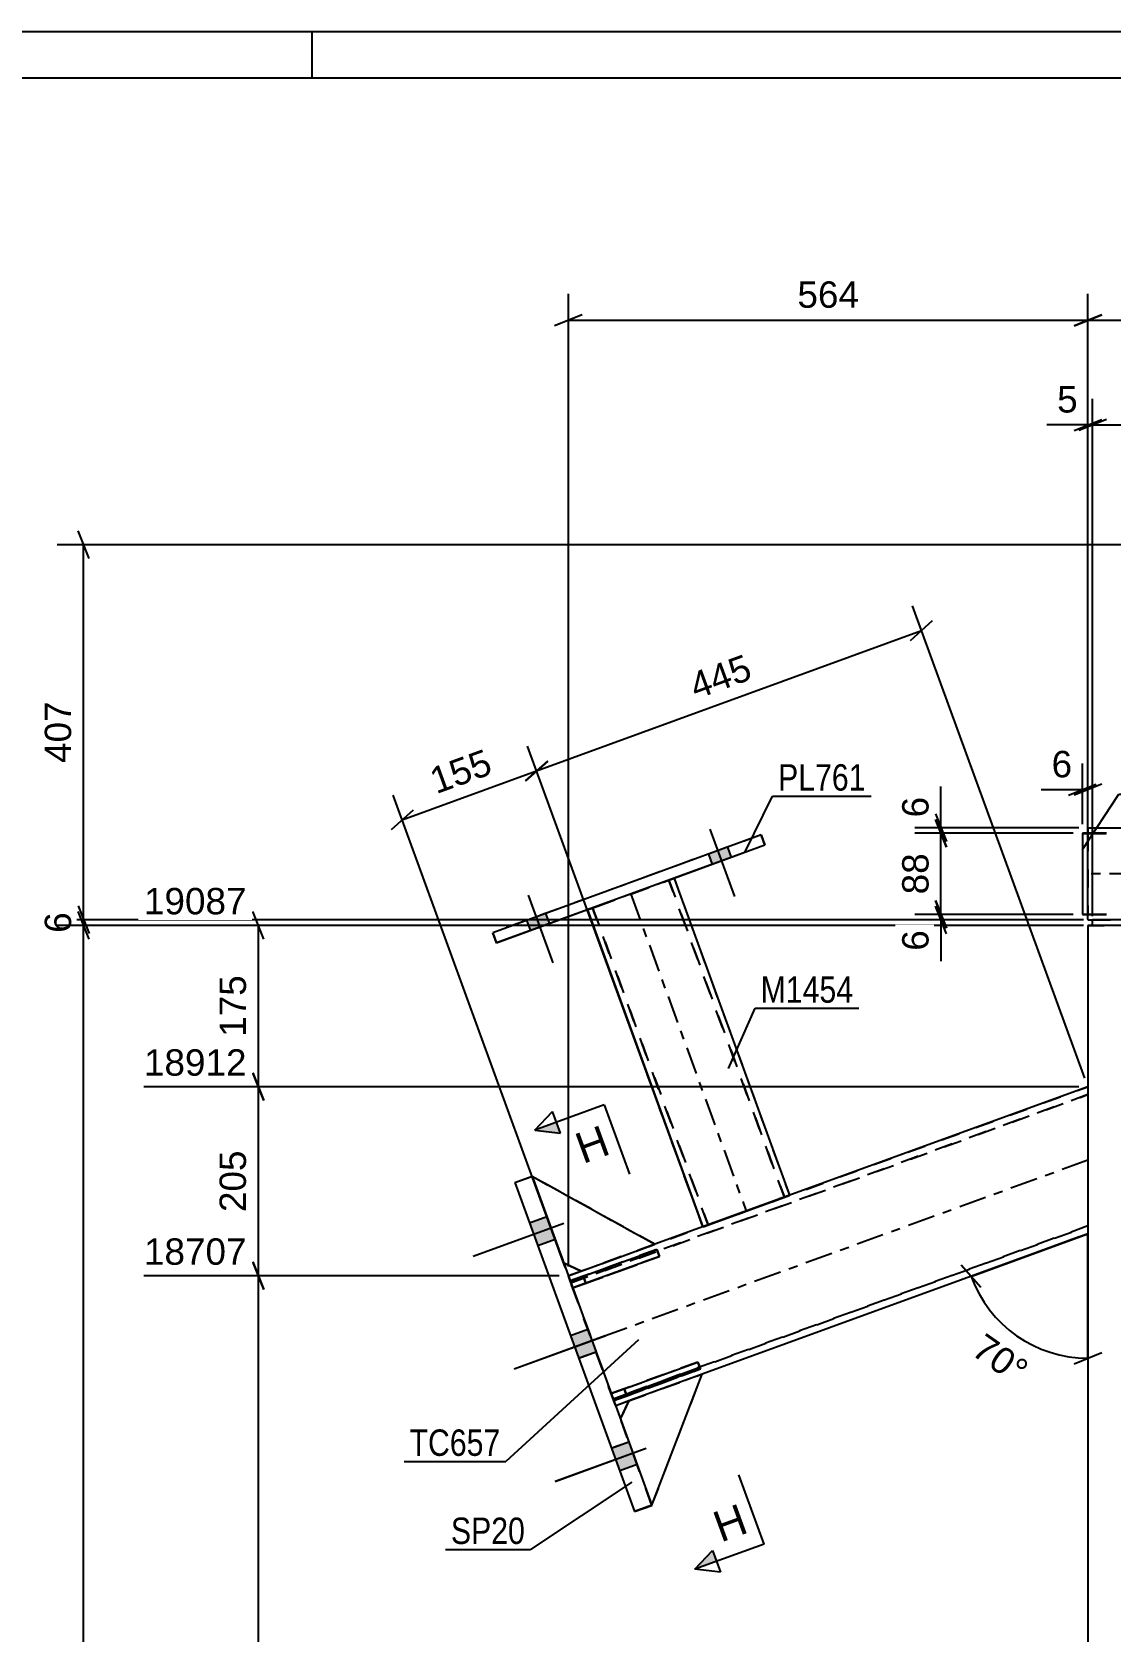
# Model space of a CAD drawing. Header units: millimetres. Extents: x -213 to 628, y -245 to 349.
# Drawn here: x 177.6 to 294.7, y 175.4 to 349.1 of the extents above; entities that cross this region are included whole.
import ezdxf

# ---------------------------------------------------------------- set-up
doc = ezdxf.new("R2010")
doc.units = ezdxf.units.MM
doc.linetypes.add('DXK_LINE_DOT2', pattern=[3.9198, 1.9599, -1.9599])
doc.linetypes.add('DXK_LINE_DOT3', pattern=[5.9187, 2.979, -0.9799, 0.9799, -0.9799])
doc.styles.add('Arial', font='arial.ttf', dxfattribs={"height": 0.2})
doc.styles.add('Arial Narrow', font='ARIALN.TTF', dxfattribs={"height": 0.2})

# ---------------------------------------------------------------- blocks, each defined once
blk = doc.blocks.new('Unknown-339279055-1134')
at = {"color": 5, "linetype": 'Continuous'}
for p, q in [((627.99, 349.07), (-213.01, 349.07)), ((207.99, 344.07), (207.99, 349.07)), ((622.99, 344.07), (-208.01, 344.07))]:
    blk.add_line(p, q, dxfattribs=at)
blk = doc.blocks.new('Part-339279055-2188 - 2113')
at = {"color": 2, "linetype": 'Continuous'}
for p, q in [((292.19, 252.11), (292.19, 168.49)), ((292.19, 252.11), (292.64, 252.11)), ((292.64, 252.11), (292.69, 252.11))]:
    blk.add_line(p, q, dxfattribs=at)
at = {"color": 7, "linetype": 'DXK_LINE_DOT2'}
for p, q in [((292.64, 252.1), (292.19, 252.1)), ((293.94, 252.1), (292.64, 252.1)), ((292.69, 252.11), (293.94, 252.11)), ((293.94, 252.11), (295.83, 252.12)), ((295.89, 252.1), (293.94, 252.1))]:
    blk.add_line(p, q, dxfattribs=at)
blk = doc.blocks.new('Part-339279055-2324 - 2113')
at = {"color": 7, "linetype": 'DXK_LINE_DOT2'}
for p, q in [((235.29, 215.49), (231.87, 224.88)), ((231.87, 224.88), (245.2, 217.5)), ((231.87, 224.88), (231.87, 224.88)), ((231.87, 224.88), (235.29, 215.49)), ((245.2, 217.5), (231.87, 224.88)), ((245.2, 217.5), (237.21, 214.59)), ((237.21, 214.59), (245.2, 217.5)), ((245.2, 217.5), (245.2, 217.5)), ((237.21, 214.59), (235.29, 215.49)), ((235.29, 215.49), (235.29, 215.49)), ((235.29, 215.49), (235.29, 215.49)), ((237.21, 214.59), (237.21, 214.59)), ((237.21, 214.59), (237.21, 214.59))]:
    blk.add_line(p, q, dxfattribs=at)
at = {"color": 2, "linetype": 'Continuous'}
blk.add_line((235.29, 215.49), (237.21, 214.59), dxfattribs=at)
blk = doc.blocks.new('Part-339279055-2172 - 2113')
at = {"color": 2, "linetype": 'Continuous'}
for p, q in [((391.69, 252.72), (292.69, 252.72)), ((292.69, 252.12), (292.69, 252.72)), ((292.69, 252.12), (295.83, 252.12)), ((391.69, 252.12), (388.55, 252.12)), ((391.69, 252.12), (391.69, 252.72))]:
    blk.add_line(p, q, dxfattribs=at)
at = {"color": 7, "linetype": 'DXK_LINE_DOT2'}
for p, q in [((292.69, 252.7), (391.69, 252.7)), ((292.69, 252.1), (292.69, 252.12)), ((292.69, 252.1), (292.69, 252.12)), ((391.69, 252.1), (292.69, 252.1)), ((388.55, 252.12), (295.83, 252.12)), ((391.69, 252.1), (391.69, 252.12)), ((391.69, 252.12), (391.69, 252.1))]:
    blk.add_line(p, q, dxfattribs=at)
blk = doc.blocks.new('Part-339279055-2326 - 2113')
at = {"color": 7, "linetype": 'DXK_LINE_DOT2'}
for p, q in [((249.85, 204.72), (240.46, 201.3)), ((240.73, 200.54), (250.13, 203.97)), ((241.87, 201.81), (249.85, 204.72)), ((250.13, 203.97), (242.14, 201.06)), ((249.85, 204.72), (250.13, 203.97)), ((240.46, 201.3), (241.87, 201.81)), ((241.87, 201.81), (242.14, 201.06)), ((240.46, 201.3), (240.46, 201.3)), ((240.46, 201.3), (240.73, 200.55)), ((240.46, 201.3), (240.73, 200.54)), ((242.14, 201.06), (240.73, 200.55)), ((240.73, 200.54), (240.73, 200.55))]:
    blk.add_line(p, q, dxfattribs=at)
blk = doc.blocks.new('Part-339279055-2254 - 2113')
at = {"color": 7, "linetype": 'DXK_LINE_DOT2'}
for p, q in [((235.81, 214.08), (292.19, 234.6)), ((292.19, 234.6), (292.19, 234.6)), ((292.19, 234.6), (292.19, 218.64)), ((236.08, 213.33), (292.19, 233.75)), ((292.19, 233.75), (236.08, 213.33)), ((240.66, 200.73), (292.19, 219.49)), ((292.19, 219.49), (240.66, 200.74)), ((245.2, 217.5), (237.22, 214.59)), ((235.81, 214.08), (235.81, 214.08)), ((235.85, 213.97), (235.81, 214.08)), ((235.81, 214.08), (235.85, 213.96)), ((235.97, 213.64), (235.85, 213.97)), ((235.85, 213.96), (235.97, 213.64)), ((236.14, 213.15), (235.97, 213.64)), ((235.97, 213.64), (236.08, 213.33)), ((236.08, 213.33), (240.64, 200.79)), ((236.08, 213.33), (236.08, 213.33)), ((236.08, 213.33), (236.1, 213.27)), ((236.1, 213.27), (236.08, 213.33)), ((236.1, 213.27), (236.16, 213.11)), ((236.25, 212.86), (236.1, 213.27)), ((236.14, 213.15), (240.6, 200.91)), ((236.16, 213.11), (236.25, 212.86)), ((236.25, 212.86), (240.49, 201.2)), ((236.25, 212.86), (240.49, 201.2)), ((250.33, 203.4), (242.34, 200.49)), ((250.33, 203.4), (242.35, 200.5)), ((240.49, 201.2), (240.64, 200.79)), ((240.58, 200.95), (240.49, 201.2)), ((240.64, 200.79), (240.58, 200.95)), ((240.78, 200.43), (240.6, 200.91)), ((240.64, 200.79), (240.66, 200.74)), ((240.66, 200.73), (240.64, 200.79)), ((240.64, 200.79), (240.78, 200.42)), ((240.66, 200.74), (240.66, 200.73)), ((240.89, 200.1), (240.78, 200.43)), ((240.78, 200.42), (240.89, 200.1)), ((240.89, 200.1), (240.94, 199.98)), ((240.94, 199.98), (240.89, 200.1)), ((240.94, 199.98), (240.94, 199.98)), ((240.94, 199.98), (240.94, 199.98))]:
    blk.add_line(p, q, dxfattribs=at)
at = {"color": 2, "linetype": 'Continuous'}
for p, q in [((292.19, 234.6), (245.2, 217.5)), ((292.19, 218.64), (250.33, 203.4)), ((292.19, 218.64), (250.33, 203.4)), ((237.22, 214.59), (235.81, 214.08)), ((242.35, 200.5), (240.94, 199.98)), ((242.34, 200.49), (240.94, 199.98))]:
    blk.add_line(p, q, dxfattribs=at)
at = {"color": 7, "linetype": 'DXK_LINE_DOT3'}
blk.add_line((292.19, 226.62), (238.37, 207.03), dxfattribs=at)
blk = doc.blocks.new('Part-339279055-2280 - 2113')
at = {"color": 2, "linetype": 'Continuous'}
for p, q in [((229.99, 224.2), (231.87, 224.89)), ((229.99, 224.2), (229.99, 224.2)), ((229.99, 224.2), (229.99, 224.2)), ((229.99, 224.2), (242.99, 188.49)), ((229.99, 224.2), (242.99, 188.5)), ((231.87, 224.89), (244.87, 189.18)), ((244.87, 189.18), (242.99, 188.5)), ((242.99, 188.49), (244.87, 189.17)), ((242.99, 188.5), (242.99, 188.49)), ((244.87, 189.17), (244.87, 189.18)), ((244.87, 189.17), (244.87, 189.17))]:
    blk.add_line(p, q, dxfattribs=at)
at = {"color": 7, "linetype": 'DXK_LINE_DOT2'}
for p in [(229.99, 224.2), (231.87, 224.89), (244.87, 189.17)]:
    blk.add_line(p, (231.87, 224.88), dxfattribs=at)
blk = doc.blocks.new('Bolt-339279055-2281 - 2113')
at = {"linetype": 'Continuous'}
for points in [[(234.37, 218.02), (233.48, 220.47), (231.6, 219.78), (232.49, 217.34)], [(234.37, 218.03), (233.48, 220.47), (231.6, 219.78), (232.49, 217.34)], [(234.37, 218.03), (233.48, 220.47), (231.6, 219.79), (232.49, 217.34)], [(238.82, 205.81), (237.93, 208.26), (236.05, 207.57), (236.94, 205.13)], [(238.82, 205.81), (237.93, 208.25), (236.05, 207.57), (236.94, 205.12)], [(243.26, 193.59), (242.37, 196.04), (240.49, 195.35), (241.38, 192.91)], [(243.26, 193.6), (242.37, 196.04), (240.49, 195.36), (241.38, 192.91)], [(243.26, 193.59), (242.37, 196.03), (240.49, 195.35), (241.38, 192.91)]]:
    blk.add_hatch(color=1, dxfattribs=at).paths.add_polyline_path(points)
at = {"color": 1, "linetype": 'Continuous'}
for p, q in [((235.33, 219.76), (225.47, 216.17)), ((235.33, 219.76), (225.47, 216.17)), ((235.33, 219.76), (225.47, 216.17)), ((233.48, 220.47), (231.6, 219.78)), ((233.48, 220.47), (231.6, 219.78)), ((233.48, 220.47), (231.6, 219.79)), ((234.37, 218.03), (232.49, 217.34)), ((234.37, 218.03), (232.49, 217.34)), ((234.37, 218.02), (232.49, 217.34)), ((239.78, 207.55), (229.91, 203.96)), ((239.78, 207.54), (229.91, 203.95)), ((237.93, 208.26), (236.05, 207.57)), ((237.93, 208.25), (236.05, 207.57)), ((238.82, 205.81), (236.94, 205.12)), ((238.82, 205.81), (236.94, 205.13)), ((244.23, 195.33), (234.36, 191.73)), ((244.23, 195.33), (234.36, 191.74)), ((244.23, 195.33), (234.36, 191.74)), ((242.37, 196.04), (240.49, 195.35)), ((242.37, 196.04), (240.49, 195.36)), ((242.37, 196.03), (240.49, 195.35)), ((243.26, 193.6), (241.38, 192.91)), ((243.26, 193.59), (241.38, 192.91)), ((243.26, 193.59), (241.38, 192.91))]:
    blk.add_line(p, q, dxfattribs=at)
blk = doc.blocks.new('Part-339279055-2322 - 2113')
at = {"color": 7, "linetype": 'DXK_LINE_DOT2'}
for p, q in [((250.33, 203.4), (242.35, 200.5)), ((242.35, 200.5), (250.33, 203.4)), ((244.87, 189.18), (250.33, 203.4)), ((244.87, 189.18), (250.33, 203.4)), ((250.33, 203.4), (250.33, 203.4)), ((242.35, 200.5), (241.45, 198.57)), ((241.45, 198.57), (242.35, 200.5)), ((242.35, 200.5), (242.35, 200.5)), ((244.87, 189.18), (241.45, 198.57)), ((241.45, 198.57), (241.45, 198.57)), ((244.87, 189.18), (241.45, 198.57))]:
    blk.add_line(p, q, dxfattribs=at)
at = {"color": 2, "linetype": 'Continuous'}
blk.add_line((244.87, 189.18), (244.87, 189.18), dxfattribs=at)
blk.add_line((244.87, 189.18), (244.87, 189.18), dxfattribs=at)
blk.add_line((244.87, 189.18), (244.87, 189.18), dxfattribs=at)
blk = doc.blocks.new('Part-339279055-2323 - 2113')
at = {"color": 2, "linetype": 'Continuous'}
for p, q in [((250.33, 203.4), (242.35, 200.5)), ((244.87, 189.18), (250.33, 203.4)), ((250.33, 203.4), (250.33, 203.4)), ((242.35, 200.5), (241.45, 198.58)), ((242.35, 200.5), (242.35, 200.5)), ((244.87, 189.18), (244.87, 189.18)), ((244.87, 189.18), (244.87, 189.18)), ((244.87, 189.18), (244.87, 189.18))]:
    blk.add_line(p, q, dxfattribs=at)
at = {"color": 7, "linetype": 'DXK_LINE_DOT2'}
for p, q in [((242.35, 200.5), (250.33, 203.4)), ((244.87, 189.18), (250.33, 203.4)), ((241.45, 198.57), (242.35, 200.5)), ((244.87, 189.18), (241.45, 198.58)), ((241.45, 198.58), (241.45, 198.57)), ((244.87, 189.18), (241.45, 198.57)), ((244.87, 189.18), (244.87, 189.18)), ((244.87, 189.18), (244.87, 189.18))]:
    blk.add_line(p, q, dxfattribs=at)
blk = doc.blocks.new('Part-339279055-2325 - 2113')
at = {"color": 2, "linetype": 'Continuous'}
for p, q in [((231.87, 224.89), (245.2, 217.5)), ((237.21, 214.59), (245.2, 217.5)), ((245.2, 217.5), (245.2, 217.5)), ((235.29, 215.49), (237.21, 214.59)), ((237.21, 214.59), (237.21, 214.59))]:
    blk.add_line(p, q, dxfattribs=at)
at = {"color": 7, "linetype": 'DXK_LINE_DOT2'}
for p, q in [((235.29, 215.49), (231.87, 224.89)), ((231.87, 224.89), (245.2, 217.5)), ((231.87, 224.89), (231.87, 224.89)), ((231.87, 224.89), (235.29, 215.49)), ((245.2, 217.5), (237.21, 214.59)), ((237.21, 214.59), (235.29, 215.49)), ((235.29, 215.49), (235.29, 215.49))]:
    blk.add_line(p, q, dxfattribs=at)
blk = doc.blocks.new('Part-339279055-2327 - 2113')
at = {"color": 7, "linetype": 'DXK_LINE_DOT2'}
for p, q in [((245.41, 216.93), (236.01, 213.51)), ((236.28, 212.76), (245.68, 216.18)), ((237.42, 214.03), (245.41, 216.93)), ((245.68, 216.18), (237.69, 213.27)), ((245.41, 216.93), (245.68, 216.18)), ((236.01, 213.51), (237.42, 214.03)), ((237.42, 214.03), (237.69, 213.27)), ((236.01, 213.51), (236.01, 213.51)), ((236.01, 213.51), (236.28, 212.76)), ((236.01, 213.51), (236.28, 212.76)), ((237.69, 213.27), (236.28, 212.76)), ((236.28, 212.76), (236.28, 212.76))]:
    blk.add_line(p, q, dxfattribs=at)
blk = doc.blocks.new('Part-339279055-2328 - 2113')
at = {"color": 2, "linetype": 'Continuous'}
for p, q in [((240.46, 201.3), (249.85, 204.72)), ((250.13, 203.97), (240.73, 200.55)), ((250.13, 203.97), (249.85, 204.72)), ((240.73, 200.55), (240.46, 201.3)), ((240.73, 200.55), (242.14, 201.06))]:
    blk.add_line(p, q, dxfattribs=at)
at = {"color": 7, "linetype": 'DXK_LINE_DOT2'}
for p, q in [((249.85, 204.72), (241.87, 201.81)), ((242.14, 201.06), (250.13, 203.97)), ((241.87, 201.81), (240.46, 201.3)), ((242.14, 201.06), (241.87, 201.81)), ((240.73, 200.55), (240.46, 201.3)), ((240.46, 201.3), (240.46, 201.3)), ((240.73, 200.55), (240.73, 200.55))]:
    blk.add_line(p, q, dxfattribs=at)
blk = doc.blocks.new('Part-339279055-2329 - 2113')
at = {"color": 2, "linetype": 'Continuous'}
for p, q in [((236.01, 213.52), (245.41, 216.94)), ((245.68, 216.18), (236.28, 212.77)), ((245.68, 216.18), (245.41, 216.94)), ((236.28, 212.77), (236.01, 213.52)), ((236.28, 212.76), (237.69, 213.28))]:
    blk.add_line(p, q, dxfattribs=at)
at = {"color": 7, "linetype": 'DXK_LINE_DOT2'}
for p, q in [((245.41, 216.94), (237.42, 214.03)), ((237.69, 213.28), (245.68, 216.18)), ((237.42, 214.03), (236.01, 213.52)), ((237.69, 213.28), (237.42, 214.03)), ((236.28, 212.76), (236.01, 213.52)), ((236.01, 213.52), (236.01, 213.52)), ((236.28, 212.77), (236.28, 212.76))]:
    blk.add_line(p, q, dxfattribs=at)
blk = doc.blocks.new('Part-339279055-12832 - 2113')
at = {"color": 7, "linetype": 'DXK_LINE_DOT2'}
for p, q in [((246.94, 257.1), (246.54, 256.95)), ((246.54, 256.95), (246.66, 257)), ((246.66, 257), (246.54, 256.95)), ((246.57, 256.97), (246.94, 257.1)), ((246.66, 257), (246.71, 257.01)), ((246.71, 257.01), (246.66, 257)), ((246.71, 257.01), (246.71, 257.01)), ((259.24, 222.62), (246.71, 257.01)), ((246.71, 257.01), (259.24, 222.62)), ((246.94, 257.1), (247.18, 257.19)), ((247.18, 257.19), (246.94, 257.1)), ((247.18, 257.19), (247.27, 257.22)), ((247.27, 257.22), (247.18, 257.19)), ((247.27, 257.22), (247.27, 257.22)), ((247.27, 257.22), (247.27, 257.21)), ((247.27, 257.22), (259.8, 222.83)), ((239, 254.21), (246.14, 256.81)), ((239, 254.21), (246.14, 256.81)), ((239, 254.21), (246.14, 256.81)), ((239, 254.21), (246.14, 256.81)), ((246.14, 256.81), (246.57, 256.97)), ((246.54, 256.95), (246.14, 256.81)), ((246.14, 256.81), (246.36, 256.89)), ((246.36, 256.89), (246.14, 256.81)), ((246.36, 256.89), (246.54, 256.95)), ((246.54, 256.95), (246.36, 256.89)), ((237.96, 253.83), (237.87, 253.79)), ((237.87, 253.8), (237.96, 253.83)), ((237.87, 253.79), (237.87, 253.8)), ((237.87, 253.8), (237.88, 253.79)), ((250.4, 219.4), (237.87, 253.79)), ((237.96, 253.83), (238.2, 253.92)), ((238.2, 253.91), (237.96, 253.83)), ((238.57, 254.05), (238.2, 253.91)), ((238.2, 253.92), (238.57, 254.05)), ((238.44, 254), (238.48, 254.02)), ((238.48, 254.02), (238.44, 254)), ((238.44, 254), (238.44, 254)), ((250.97, 219.61), (238.44, 254)), ((238.44, 254), (250.97, 219.61)), ((238.48, 254.02), (238.6, 254.06)), ((238.6, 254.06), (238.48, 254.02)), ((239, 254.21), (238.57, 254.05)), ((238.57, 254.05), (239, 254.21)), ((238.6, 254.06), (238.79, 254.13)), ((238.79, 254.13), (238.6, 254.06)), ((238.79, 254.13), (239, 254.21)), ((239, 254.21), (238.79, 254.13)), ((251.53, 219.82), (258.67, 222.42)), ((251.53, 219.81), (258.67, 222.41)), ((258.67, 222.41), (259.1, 222.57)), ((258.67, 222.42), (258.89, 222.5)), ((258.89, 222.5), (259.1, 222.57)), ((259.24, 222.62), (259.1, 222.57)), ((259.1, 222.57), (259.19, 222.61)), ((259.19, 222.61), (259.24, 222.62)), ((259.8, 222.83), (259.8, 222.83)), ((250.4, 219.4), (250.4, 219.4)), ((250.97, 219.61), (251.01, 219.63)), ((251.01, 219.62), (250.97, 219.61)), ((251.01, 219.63), (251.1, 219.66)), ((251.01, 219.62), (251.1, 219.66)), ((251.1, 219.66), (251.53, 219.81)), ((251.1, 219.66), (251.13, 219.67)), ((251.13, 219.67), (251.32, 219.74)), ((251.32, 219.74), (251.53, 219.82))]:
    blk.add_line(p, q, dxfattribs=at)
at = {"color": 2, "linetype": 'Continuous'}
for p, q in [((247.27, 257.21), (259.8, 222.83)), ((237.88, 253.79), (250.4, 219.4)), ((251.53, 219.82), (258.67, 222.42)), ((251.53, 219.81), (258.67, 222.41)), ((259.1, 222.57), (258.67, 222.42)), ((258.89, 222.49), (258.67, 222.41)), ((259.07, 222.56), (258.89, 222.49)), ((259.19, 222.6), (259.07, 222.56)), ((259.47, 222.71), (259.1, 222.57)), ((259.24, 222.62), (259.19, 222.6)), ((259.47, 222.7), (259.24, 222.62)), ((259.24, 222.62), (259.24, 222.62)), ((259.24, 222.62), (259.24, 222.62)), ((259.71, 222.8), (259.47, 222.71)), ((259.47, 222.7), (259.71, 222.79)), ((259.71, 222.79), (259.8, 222.83)), ((259.8, 222.83), (259.71, 222.8)), ((250.49, 219.44), (250.4, 219.4)), ((250.4, 219.4), (250.49, 219.43)), ((250.4, 219.4), (250.4, 219.4)), ((250.73, 219.52), (250.49, 219.44)), ((250.49, 219.43), (250.73, 219.52)), ((251.1, 219.66), (250.73, 219.52)), ((250.97, 219.61), (250.73, 219.52)), ((251.01, 219.62), (250.97, 219.61)), ((250.97, 219.61), (250.97, 219.61)), ((250.97, 219.61), (250.97, 219.61)), ((251.13, 219.67), (251.01, 219.62)), ((251.53, 219.82), (251.1, 219.66)), ((251.32, 219.73), (251.13, 219.67)), ((251.53, 219.81), (251.32, 219.73))]:
    blk.add_line(p, q, dxfattribs=at)
at = {"color": 7, "linetype": 'DXK_LINE_DOT3'}
blk.add_line((242.57, 255.51), (255.1, 221.11), dxfattribs=at)
blk = doc.blocks.new('Part-339279055-12833 - 2113')
at = {"color": 2, "linetype": 'Continuous'}
for p, q in [((256.73, 261.94), (227.6, 251.32)), ((257.14, 260.81), (228.01, 250.2)), ((257.14, 260.8), (247.27, 257.21)), ((256.73, 261.94), (257.14, 260.81)), ((257.14, 260.8), (257.14, 260.81)), ((257.14, 260.81), (257.14, 260.8)), ((237.88, 253.79), (228.01, 250.19)), ((227.6, 251.32), (228.01, 250.19)), ((228.01, 250.2), (227.6, 251.32)), ((228.01, 250.19), (228.01, 250.2))]:
    blk.add_line(p, q, dxfattribs=at)
at = {"color": 7, "linetype": 'DXK_LINE_DOT2'}
for p, q in [((256.73, 261.93), (227.6, 251.32)), ((256.73, 261.93), (256.73, 261.94)), ((257.14, 260.81), (256.73, 261.93)), ((247.27, 257.21), (237.88, 253.79)), ((227.6, 251.32), (227.6, 251.32))]:
    blk.add_line(p, q, dxfattribs=at)
blk = doc.blocks.new('Part-339279055-12836 - 2113')
at = {"color": 2, "linetype": 'Continuous'}
for p, q in [((292.19, 262.71), (329.83, 262.71)), ((292.19, 262.71), (292.19, 261.51)), ((344.09, 262.71), (339.83, 262.71)), ((392.19, 262.71), (354.09, 262.71)), ((392.19, 262.71), (392.19, 262.62)), ((392.19, 262.62), (392.19, 252.7)), ((292.19, 252.8), (292.19, 261.51)), ((292.19, 252.8), (292.19, 252.71)), ((292.19, 252.71), (292.69, 252.71)), ((292.19, 252.7), (292.19, 252.71)), ((292.19, 252.71), (292.19, 252.7)), ((292.19, 252.7), (292.69, 252.7)), ((392.19, 252.71), (391.69, 252.71)), ((392.19, 252.7), (391.69, 252.7)), ((392.19, 252.7), (392.19, 252.71))]:
    blk.add_line(p, q, dxfattribs=at)
at = {"color": 7, "linetype": 'DXK_LINE_DOT2'}
for p, q in [((292.19, 262.7), (292.19, 262.71)), ((292.19, 262.7), (392.19, 262.7)), ((329.83, 262.71), (339.83, 262.71)), ((354.09, 262.71), (344.09, 262.71)), ((392.19, 262.7), (392.19, 262.71)), ((392.19, 262.11), (292.19, 262.11)), ((292.19, 262.11), (292.19, 262.1)), ((292.19, 262.11), (292.19, 262.06)), ((292.19, 262.1), (392.19, 262.1)), ((292.19, 262.06), (292.19, 261.74)), ((392.19, 262.1), (392.19, 262.11)), ((392.19, 262.06), (392.19, 262.1)), ((292.19, 253.91), (292.19, 253.9)), ((292.19, 253.91), (292.19, 253.9)), ((292.19, 253.91), (292.19, 253.91)), ((392.19, 253.9), (392.19, 253.91)), ((392.19, 253.91), (392.19, 253.9)), ((392.19, 253.91), (392.19, 253.91)), ((392.19, 253.31), (292.19, 253.31)), ((292.19, 253.31), (292.19, 253.3)), ((292.19, 253.3), (392.19, 253.3)), ((391.69, 252.71), (292.69, 252.71)), ((391.69, 252.7), (292.69, 252.7)), ((392.19, 253.3), (392.19, 253.31))]:
    blk.add_line(p, q, dxfattribs=at)
at = {"color": 7, "linetype": 'DXK_LINE_DOT3'}
blk.add_line((392.19, 257.71), (292.19, 257.71), dxfattribs=at)
blk = doc.blocks.new('Part-339279055-12838 - 2113')
at = {"color": 2, "linetype": 'Continuous'}
for p, q in [((292.19, 262.11), (291.59, 262.11)), ((291.59, 262.11), (291.59, 253.31)), ((292.19, 253.31), (291.59, 253.31)), ((291.59, 253.3), (292.19, 253.3))]:
    blk.add_line(p, q, dxfattribs=at)
at = {"color": 7, "linetype": 'DXK_LINE_DOT2'}
for p, q in [((291.59, 262.1), (292.19, 262.1)), ((292.19, 262.11), (292.19, 253.3)), ((291.59, 253.31), (291.59, 253.3)), ((291.59, 253.31), (291.59, 253.3)), ((292.19, 253.3), (292.19, 253.31))]:
    blk.add_line(p, q, dxfattribs=at)
blk = doc.blocks.new('Bolt-339279055-12841 - 2113')
at = {"linetype": 'Continuous'}
for points in [[(253.06, 260.6), (251, 259.84), (251.41, 258.72), (253.47, 259.47)], [(233.33, 253.41), (231.26, 252.66), (231.68, 251.53), (233.74, 252.28)]]:
    blk.add_hatch(color=1, dxfattribs=at).paths.add_polyline_path(points)
at = {"color": 1, "linetype": 'Continuous'}
for p, q in [((251.17, 262.57), (253.84, 255.24)), ((253.06, 260.6), (253.47, 259.47)), ((251, 259.84), (251.41, 258.72)), ((231.44, 255.38), (234.11, 248.05)), ((231.26, 252.66), (231.68, 251.53)), ((233.33, 253.41), (233.74, 252.28))]:
    blk.add_line(p, q, dxfattribs=at)
blk = doc.blocks.new('Bolt-339279055-12842 - 2113')
at = {"linetype": 'Continuous'}
for points in [[(253.06, 260.6), (251, 259.85), (251.41, 258.72), (253.47, 259.47)], [(233.33, 253.41), (231.26, 252.66), (231.68, 251.53), (233.74, 252.28)]]:
    blk.add_hatch(color=1, dxfattribs=at).paths.add_polyline_path(points)
at = {"color": 1, "linetype": 'Continuous'}
for p, q in [((251.17, 262.57), (253.84, 255.24)), ((253.06, 260.6), (253.47, 259.47)), ((251, 259.85), (251.41, 258.72)), ((231.44, 255.38), (234.11, 248.06)), ((231.26, 252.66), (231.68, 251.53)), ((233.33, 253.41), (233.74, 252.28))]:
    blk.add_line(p, q, dxfattribs=at)
blk = doc.blocks.new('StraightDimension-339279055-23422 - 2113')
at = {"color": 7, "linetype": 'Continuous'}
for p, q in [((292.69, 253.11), (292.69, 309.27)), ((391.69, 253.11), (391.69, 309.27)), ((294.19, 307.02), (291.19, 305.82)), ((292.69, 306.42), (391.69, 306.42)), ((390.19, 305.82), (393.19, 307.02))]:
    blk.add_line(p, q, dxfattribs=at)
at = {"color": 0}
blk.add_wipeout([(346.12, 307.17), (346.12, 311.37), (338.25, 311.37), (338.25, 307.17)], dxfattribs=at)
at = {"color": 3, "style": 'Arial'}
blk.add_text('990', height=2.865, dxfattribs=at).set_placement((338.85, 307.77))
blk = doc.blocks.new('AngleDimension-339279055-24019 - 2113')
at = {"color": 7, "linetype": 'Continuous'}
for p, q in [((279.5, 214.02), (292.19, 218.64)), ((291.25, 218.3), (279.5, 214.02)), ((292.19, 205.14), (292.19, 218.64)), ((280.58, 212.82), (278.42, 215.22)), ((290.69, 204.54), (293.69, 205.74))]:
    blk.add_line(p, q, dxfattribs=at)
blk.add_arc((292.19, 218.64), 13.5, 200, 270, dxfattribs=at)
at = {"color": 0}
blk.add_wipeout([(284.49, 201.32), (286.89, 204.76), (280.96, 208.92), (278.55, 205.48)], dxfattribs=at)
at = {"color": 3, "style": 'Arial'}
blk.add_text('70°', height=2.865, rotation=-35.002, dxfattribs=at).set_placement((279.38, 205.63))
blk = doc.blocks.new('StraightDimension-339279055-23300 - 2113')
at = {"color": 7, "linetype": 'Continuous'}
for p, q in [((183.8, 291.93), (182.6, 294.93)), ((338.83, 293.43), (180.35, 293.43)), ((183.2, 252.72), (183.2, 293.43)), ((182.6, 254.22), (183.8, 251.22)), ((291.69, 252.72), (180.35, 252.72))]:
    blk.add_line(p, q, dxfattribs=at)
at = {"color": 0}
blk.add_wipeout([(182.45, 277.01), (178.25, 277.01), (178.25, 269.14), (182.45, 269.14)], dxfattribs=at)
at = {"color": 3, "style": 'Arial'}
blk.add_text('407', height=2.865, rotation=90.0002, dxfattribs=at).set_placement((181.85, 269.74))
blk = doc.blocks.new('StraightDimension-339279055-23301 - 2113')
at = {"color": 7, "linetype": 'Continuous'}
for p, q in [((182.6, 254.22), (183.8, 251.22)), ((183.8, 250.61), (182.6, 253.61)), ((291.69, 252.72), (180.35, 252.72)), ((291.69, 252.11), (180.35, 252.11)), ((183.2, 252.11), (183.2, 252.72))]:
    blk.add_line(p, q, dxfattribs=at)
at = {"color": 0}
blk.add_wipeout([(182.45, 254.13), (178.25, 254.13), (178.25, 250.7), (182.45, 250.7)], dxfattribs=at)
at = {"color": 3, "style": 'Arial'}
blk.add_text('6', height=2.87, rotation=90.0002, dxfattribs=at).set_placement((181.85, 251.3))
blk = doc.blocks.new('StraightDimension-339279055-23241 - 2113')
at = {"color": 7, "linetype": 'Continuous'}
for p, q in [((202.77, 250.61), (201.57, 253.61)), ((291.19, 252.11), (189.75, 252.11)), ((202.17, 234.6), (202.17, 252.11)), ((291.19, 234.6), (189.75, 234.6)), ((201.57, 236.1), (202.77, 233.1))]:
    blk.add_line(p, q, dxfattribs=at)
at = {"color": 0, "linetype": 'Continuous'}
blk.add_wipeout([(201.47, 252.71), (201.47, 256.91), (189.15, 256.91), (189.15, 252.71)], dxfattribs=at)
at = {"color": 0}
blk.add_wipeout([(201.42, 247.29), (197.22, 247.29), (197.22, 239.42), (201.42, 239.42)], dxfattribs=at)
at = {"color": 3, "linetype": 'Continuous', "style": 'Arial'}
blk.add_text('19087', height=2.865, dxfattribs=at).set_placement((189.75, 253.31))
at = {"color": 3, "style": 'Arial'}
blk.add_text('175', height=2.865, rotation=90.0002, dxfattribs=at).set_placement((200.82, 240.02))
blk = doc.blocks.new('StraightDimension-339279055-23242 - 2113')
at = {"color": 7, "linetype": 'Continuous'}
for p, q in [((291.19, 234.6), (189.75, 234.6)), ((202.77, 233.1), (201.57, 236.1)), ((202.17, 214.08), (202.17, 234.6)), ((201.57, 215.58), (202.77, 212.58)), ((234.81, 214.08), (189.75, 214.08))]:
    blk.add_line(p, q, dxfattribs=at)
at = {"color": 0, "linetype": 'Continuous'}
blk.add_wipeout([(201.47, 235.2), (201.47, 239.4), (189.15, 239.4), (189.15, 235.2)], dxfattribs=at)
at = {"color": 0}
blk.add_wipeout([(201.42, 228.28), (197.22, 228.28), (197.22, 220.4), (201.42, 220.4)], dxfattribs=at)
at = {"color": 3, "linetype": 'Continuous', "style": 'Arial'}
blk.add_text('18912', height=2.865, dxfattribs=at).set_placement((189.75, 235.8))
at = {"color": 3, "style": 'Arial'}
blk.add_text('205', height=2.865, rotation=90.0002, dxfattribs=at).set_placement((200.82, 221))
blk = doc.blocks.new('StraightDimension-339279055-23243 - 2113')
at = {"color": 7, "linetype": 'Continuous'}
for p, q in [((202.77, 212.58), (201.57, 215.58)), ((234.81, 214.08), (189.75, 214.08)), ((202.17, 106.84), (202.17, 214.08)), ((201.57, 108.34), (202.77, 105.34)), ((291.19, 106.84), (189.75, 106.84))]:
    blk.add_line(p, q, dxfattribs=at)
at = {"color": 0, "linetype": 'Continuous'}
blk.add_wipeout([(201.47, 214.68), (201.47, 218.88), (189.15, 218.88), (189.15, 214.68)], dxfattribs=at)
at = {"color": 0}
blk.add_wipeout([(201.42, 165.51), (197.22, 165.51), (197.22, 155.41), (201.42, 155.41)], dxfattribs=at)
at = {"color": 3, "linetype": 'Continuous', "style": 'Arial'}
blk.add_text('18707', height=2.865, dxfattribs=at).set_placement((189.75, 215.28))
at = {"color": 3, "style": 'Arial'}
blk.add_text('3120', height=2.865, rotation=90.0002, dxfattribs=at).set_placement((200.82, 156.01))
blk = doc.blocks.new('StraightDimension-339279055-23302 - 2113')
at = {"color": 7, "linetype": 'Continuous'}
for p, q in [((183.8, 250.61), (182.6, 253.61)), ((291.69, 252.11), (180.35, 252.11)), ((183.2, -0.02), (183.2, 252.11))]:
    blk.add_line(p, q, dxfattribs=at)
blk = doc.blocks.new('StraightDimension-339279055-23423 - 2113')
at = {"color": 7, "linetype": 'Continuous'}
for p, q in [((292.19, 253.11), (292.19, 309.27)), ((292.69, 253.11), (292.69, 309.27)), ((290.69, 305.82), (293.69, 307.02)), ((294.19, 307.02), (291.19, 305.82)), ((292.19, 306.42), (292.69, 306.42))]:
    blk.add_line(p, q, dxfattribs=at)
at = {"color": 0}
blk.add_wipeout([(291.66, 307.17), (291.66, 311.37), (288.24, 311.37), (288.24, 307.17)], dxfattribs=at)
at = {"color": 7, "linetype": 'Continuous'}
blk.add_line((292.19, 306.42), (287.71, 306.42), dxfattribs=at)
blk.add_line((292.19, 306.42), (287.71, 306.42), dxfattribs=at)
at = {"color": 3, "style": 'Arial'}
blk.add_text('5', height=2.87, dxfattribs=at).set_placement((288.84, 307.77))
blk = doc.blocks.new('StraightDimension-339279055-23463 - 2113')
at = {"color": 7, "linetype": 'Continuous'}
for p, q in [((292.19, 253.11), (292.19, 320.64)), ((392.19, 253.11), (392.19, 320.64)), ((293.69, 318.39), (290.69, 317.19)), ((292.19, 317.79), (392.19, 317.79)), ((390.69, 317.19), (393.69, 318.39))]:
    blk.add_line(p, q, dxfattribs=at)
at = {"color": 0}
blk.add_wipeout([(347.23, 318.54), (347.23, 322.74), (337.14, 322.74), (337.14, 318.54)], dxfattribs=at)
at = {"color": 3, "style": 'Arial'}
blk.add_text('1000', height=2.865, dxfattribs=at).set_placement((337.74, 319.14))
blk = doc.blocks.new('StraightDimension-339279055-23464 - 2113')
at = {"color": 7, "linetype": 'Continuous'}
for p, q in [((235.81, 215.08), (235.81, 320.64)), ((292.19, 253.11), (292.19, 320.64)), ((237.31, 318.39), (234.31, 317.19)), ((235.81, 317.79), (292.19, 317.79)), ((290.69, 317.19), (293.69, 318.39))]:
    blk.add_line(p, q, dxfattribs=at)
at = {"color": 0}
blk.add_wipeout([(267.93, 318.54), (267.93, 322.74), (260.06, 322.74), (260.06, 318.54)], dxfattribs=at)
at = {"color": 3, "style": 'Arial'}
blk.add_text('564', height=2.865, dxfattribs=at).set_placement((260.66, 319.14))
blk = doc.blocks.new('StraightDimension-339279055-23475 - 2113')
at = {"color": 7, "linetype": 'Continuous'}
for p, q in [((275.64, 264.21), (276.84, 261.21)), ((291.19, 262.71), (273.39, 262.71)), ((276.84, 260.61), (275.64, 263.61)), ((276.24, 262.11), (276.24, 262.71)), ((290.59, 262.11), (273.39, 262.11))]:
    blk.add_line(p, q, dxfattribs=at)
at = {"color": 0}
blk.add_wipeout([(275.49, 266.66), (271.29, 266.66), (271.29, 263.23), (275.49, 263.23)], dxfattribs=at)
at = {"color": 7, "linetype": 'Continuous'}
blk.add_line((276.24, 262.71), (276.24, 267.18), dxfattribs=at)
blk.add_line((276.24, 262.71), (276.24, 267.18), dxfattribs=at)
at = {"color": 3, "style": 'Arial'}
blk.add_text('6', height=2.87, rotation=90.0002, dxfattribs=at).set_placement((274.89, 263.83))
blk = doc.blocks.new('StraightDimension-339279055-23476 - 2113')
at = {"color": 7, "linetype": 'Continuous'}
for p, q in [((275.64, 263.61), (276.84, 260.61)), ((290.59, 262.11), (273.39, 262.11)), ((276.24, 253.31), (276.24, 262.11)), ((276.84, 251.81), (275.64, 254.81)), ((290.59, 253.31), (273.39, 253.31))]:
    blk.add_line(p, q, dxfattribs=at)
at = {"color": 0}
blk.add_wipeout([(275.49, 260.53), (271.29, 260.53), (271.29, 254.88), (275.49, 254.88)], dxfattribs=at)
at = {"color": 3, "style": 'Arial'}
blk.add_text('88', height=2.865, rotation=90.0002, dxfattribs=at).set_placement((274.89, 255.48))
blk = doc.blocks.new('StraightDimension-339279055-23477 - 2113')
at = {"color": 7, "linetype": 'Continuous'}
for p, q in [((275.64, 254.81), (276.84, 251.81)), ((276.84, 251.21), (275.64, 254.21)), ((290.59, 253.31), (273.39, 253.31)), ((291.19, 252.71), (273.39, 252.71)), ((276.24, 252.71), (276.24, 253.31))]:
    blk.add_line(p, q, dxfattribs=at)
at = {"color": 0}
blk.add_wipeout([(275.49, 252.18), (271.29, 252.18), (271.29, 248.76), (275.49, 248.76)], dxfattribs=at)
at = {"color": 7, "linetype": 'Continuous'}
blk.add_line((276.24, 252.71), (276.24, 248.23), dxfattribs=at)
blk.add_line((276.24, 252.71), (276.24, 248.23), dxfattribs=at)
at = {"color": 3, "style": 'Arial'}
blk.add_text('6', height=2.87, rotation=90.0002, dxfattribs=at).set_placement((274.89, 249.36))
blk = doc.blocks.new('StraightDimension-339279055-23531 - 2113')
at = {"color": 7, "linetype": 'Continuous'}
for p, q in [((319.04, 291.93), (317.84, 294.93)), ((338.83, 293.43), (315.59, 293.43)), ((318.44, 262.71), (318.44, 293.43)), ((317.84, 264.21), (319.04, 261.21)), ((293.19, 262.71), (320.84, 262.71))]:
    blk.add_line(p, q, dxfattribs=at)
at = {"color": 0}
blk.add_wipeout([(317.69, 282.01), (313.49, 282.01), (313.49, 274.14), (317.69, 274.14)], dxfattribs=at)
at = {"color": 3, "style": 'Arial'}
blk.add_text('307', height=2.865, rotation=90.0002, dxfattribs=at).set_placement((317.09, 274.74))
blk = doc.blocks.new('StraightDimension-339279055-23652 - 2113')
at = {"color": 7, "linetype": 'Continuous'}
for p, q in [((291.84, 235.54), (273.15, 286.79)), ((272.92, 283.03), (275.33, 285.19)), ((232.36, 268.88), (274.13, 284.11)), ((250.06, 220.34), (231.38, 271.55)), ((233.56, 269.95), (231.15, 267.8))]:
    blk.add_line(p, q, dxfattribs=at)
at = {"color": 0}
blk.add_wipeout([(256.68, 278.55), (255.24, 282.49), (247.85, 279.8), (249.29, 275.85)], dxfattribs=at)
at = {"color": 3, "style": 'Arial'}
blk.add_text('445', height=2.865, rotation=20.0421, dxfattribs=at).set_placement((249.65, 276.62))
blk = doc.blocks.new('StraightDimension-339279055-23653 - 2113')
at = {"color": 7, "linetype": 'Continuous'}
for p, q in [((250.06, 220.34), (231.38, 271.55)), ((231.15, 267.8), (233.56, 269.95)), ((217.76, 263.55), (232.36, 268.88)), ((235.46, 215.02), (216.78, 266.23)), ((218.96, 264.63), (216.56, 262.47))]:
    blk.add_line(p, q, dxfattribs=at)
at = {"color": 0}
blk.add_wipeout([(228.5, 268.27), (227.06, 272.21), (219.67, 269.51), (221.1, 265.57)], dxfattribs=at)
at = {"color": 3, "style": 'Arial'}
blk.add_text('155', height=2.865, rotation=20.0421, dxfattribs=at).set_placement((221.46, 266.34))
blk = doc.blocks.new('StraightDimension-339279055-24061 - 2113')
at = {"color": 7, "linetype": 'Continuous'}
for p, q in [((291.59, 263.1), (291.59, 269.68)), ((292.19, 263.11), (292.19, 269.68)), ((290.09, 266.23), (293.09, 267.43)), ((293.69, 267.43), (290.69, 266.23)), ((291.59, 266.83), (292.19, 266.83))]:
    blk.add_line(p, q, dxfattribs=at)
at = {"color": 0}
blk.add_wipeout([(291.06, 267.58), (291.06, 271.78), (287.64, 271.78), (287.64, 267.58)], dxfattribs=at)
at = {"color": 7, "linetype": 'Continuous'}
blk.add_line((291.59, 266.83), (287.11, 266.83), dxfattribs=at)
blk.add_line((291.59, 266.83), (287.11, 266.83), dxfattribs=at)
at = {"color": 3, "style": 'Arial'}
blk.add_text('6', height=2.87, dxfattribs=at).set_placement((288.24, 268.18))
blk = doc.blocks.new('Mark-339279055-2250 - 2113')
at = {"color": 0}
blk.add_wipeout([(228.43, 194.54), (228.43, 197.54), (218.57, 197.54), (218.57, 194.54)], dxfattribs=at)
blk.add_wipeout([(228.43, 194.54), (228.43, 197.54), (218.57, 197.54), (218.57, 194.54)], dxfattribs=at)
at = {"color": 30, "linetype": 'Continuous'}
for p in [(243.42, 207.14), (217.97, 193.94)]:
    blk.add_line(p, (229.03, 193.94), dxfattribs=at)
at = {"color": 3, "style": 'Arial Narrow'}
blk.add_text('TC657', height=2.863, dxfattribs=at).set_placement((218.57, 194.54))
blk = doc.blocks.new('Mark-339279055-2276 - 2113')
at = {"color": 0}
blk.add_wipeout([(231.1, 184.98), (231.1, 187.98), (223.06, 187.98), (223.06, 184.98)], dxfattribs=at)
blk.add_wipeout([(231.1, 184.98), (231.1, 187.98), (223.06, 187.98), (223.06, 184.98)], dxfattribs=at)
at = {"color": 30, "linetype": 'Continuous'}
for p in [(242.69, 191.67), (222.46, 184.38)]:
    blk.add_line(p, (231.7, 184.38), dxfattribs=at)
at = {"color": 3, "style": 'Arial Narrow'}
blk.add_text('SP20', height=2.863, dxfattribs=at).set_placement((223.06, 184.98))
blk = doc.blocks.new('SectionMark-339279055-26679 - 2113')
at = {"linetype": 'Continuous'}
blk.add_hatch(color=6, dxfattribs=at).paths.add_polyline_path([(234.53, 230.74), (234.95, 229.57), (232.18, 229.89)])
at = {"color": 6, "linetype": 'Continuous'}
for p, q in [((232.18, 229.89), (234.1, 231.92)), ((234.95, 229.57), (234.1, 231.92)), ((232.18, 229.89), (234.95, 229.57)), ((252.31, 181.91), (249.53, 182.23))]:
    blk.add_line(p, q, dxfattribs=at)
at = {"color": 0, "linetype": 'Continuous'}
for points in [[(240.55, 227.35), (239.35, 230.64), (236.19, 229.49), (237.38, 226.2)], [(255.51, 186.27), (254.31, 189.56), (251.14, 188.41), (252.34, 185.12)]]:
    blk.add_wipeout(points, dxfattribs=at)
at = {"linetype": 'Continuous'}
blk.add_hatch(color=6, dxfattribs=at).paths.add_polyline_path([(251.45, 184.26), (251.88, 183.09), (249.53, 182.23)])
at = {"color": 6, "linetype": 'Continuous'}
for p, q in [((239.69, 232.63), (232.18, 229.89)), ((239.69, 232.63), (242.43, 225.11)), ((257.05, 184.97), (254.31, 192.48)), ((257.05, 184.97), (249.53, 182.23)), ((249.53, 182.23), (251.45, 184.26)), ((251.45, 184.26), (252.31, 181.91))]:
    blk.add_line(p, q, dxfattribs=at)
at = {"color": 3, "linetype": 'Continuous', "style": 'Arial'}
for p in [(237.38, 226.2), (252.34, 185.12)]:
    blk.add_text('H', height=3.34, rotation=20.0077, dxfattribs=at).set_placement(p)
blk = doc.blocks.new('Mark-339279055-12887 - 2113')
at = {"color": 0}
blk.add_wipeout([(305.63, 266.95), (305.63, 269.95), (296.13, 269.95), (296.13, 266.95)], dxfattribs=at)
blk.add_wipeout([(305.63, 266.95), (305.63, 269.95), (296.13, 269.95), (296.13, 266.95)], dxfattribs=at)
at = {"color": 30, "linetype": 'Continuous'}
for p, q in [((291.59, 260.36), (295.53, 266.35)), ((295.53, 266.35), (306.23, 266.35))]:
    blk.add_line(p, q, dxfattribs=at)
at = {"color": 3, "style": 'Arial Narrow'}
blk.add_text('PL773', height=2.863, dxfattribs=at).set_placement((296.13, 266.95))
blk = doc.blocks.new('Mark-339279055-12896 - 2113')
at = {"color": 0}
blk.add_wipeout([(266.72, 243.72), (266.72, 246.72), (256.67, 246.72), (256.67, 243.72)], dxfattribs=at)
blk.add_wipeout([(266.72, 243.72), (266.72, 246.72), (256.67, 246.72), (256.67, 243.72)], dxfattribs=at)
at = {"color": 30, "linetype": 'Continuous'}
for p, q in [((253.17, 236.58), (256.07, 243.12)), ((256.07, 243.12), (267.32, 243.12))]:
    blk.add_line(p, q, dxfattribs=at)
at = {"color": 3, "style": 'Arial Narrow'}
blk.add_text('M1454', height=2.863, dxfattribs=at).set_placement((256.67, 243.72))
blk = doc.blocks.new('Mark-339279055-23740 - 2113')
at = {"color": 0}
blk.add_wipeout([(268.06, 266.74), (268.06, 269.74), (258.56, 269.74), (258.56, 266.74)], dxfattribs=at)
blk.add_wipeout([(268.06, 266.74), (268.06, 269.74), (258.56, 269.74), (258.56, 266.74)], dxfattribs=at)
at = {"color": 30, "linetype": 'Continuous'}
for p, q in [((254.97, 260.02), (257.96, 266.14)), ((257.96, 266.14), (268.66, 266.14))]:
    blk.add_line(p, q, dxfattribs=at)
at = {"color": 3, "style": 'Arial Narrow'}
blk.add_text('PL761', height=2.863, dxfattribs=at).set_placement((258.56, 266.74))

msp = doc.modelspace()

# ---------------------------------------------------------------- block references
for name in ['Unknown-339279055-1134', 'Bolt-339279055-12841 - 2113', 'Bolt-339279055-12842 - 2113', 'Part-339279055-12836 - 2113', 'Part-339279055-12833 - 2113', 'Part-339279055-12838 - 2113', 'Part-339279055-12832 - 2113', 'Part-339279055-2188 - 2113', 'Part-339279055-2172 - 2113', 'Part-339279055-2254 - 2113', 'Part-339279055-2280 - 2113', 'Part-339279055-2325 - 2113', 'Part-339279055-2324 - 2113', 'Bolt-339279055-2281 - 2113', 'Part-339279055-2329 - 2113', 'Part-339279055-2327 - 2113', 'Part-339279055-2326 - 2113', 'Part-339279055-2328 - 2113', 'Part-339279055-2322 - 2113', 'Part-339279055-2323 - 2113']:
    msp.add_blockref(name, (0, 0))

# ---------------------------------------------------------------- next in the draw order: block references
for name in ['StraightDimension-339279055-23422 - 2113', 'AngleDimension-339279055-24019 - 2113']:
    msp.add_blockref(name, (0, 0))

# ---------------------------------------------------------------- next in the draw order: block references
msp.add_blockref('StraightDimension-339279055-23300 - 2113', (0, 0))

# ---------------------------------------------------------------- next in the draw order: block references
msp.add_blockref('StraightDimension-339279055-23301 - 2113', (0, 0))

# ---------------------------------------------------------------- next in the draw order: block references
msp.add_blockref('StraightDimension-339279055-23241 - 2113', (0, 0))

# ---------------------------------------------------------------- next in the draw order: block references
msp.add_blockref('StraightDimension-339279055-23242 - 2113', (0, 0))

# ---------------------------------------------------------------- next in the draw order: block references
msp.add_blockref('StraightDimension-339279055-23243 - 2113', (0, 0))

# ---------------------------------------------------------------- next in the draw order: block references
msp.add_blockref('StraightDimension-339279055-23302 - 2113', (0, 0))

# ---------------------------------------------------------------- next in the draw order: block references
for name in ['StraightDimension-339279055-23423 - 2113', 'Mark-339279055-2250 - 2113', 'Mark-339279055-2276 - 2113']:
    msp.add_blockref(name, (0, 0))

# ---------------------------------------------------------------- next in the draw order: block references
msp.add_blockref('StraightDimension-339279055-23463 - 2113', (0, 0))

# ---------------------------------------------------------------- next in the draw order: block references
msp.add_blockref('StraightDimension-339279055-23464 - 2113', (0, 0))

# ---------------------------------------------------------------- next in the draw order: block references
for name in ['StraightDimension-339279055-23531 - 2113', 'StraightDimension-339279055-23475 - 2113']:
    msp.add_blockref(name, (0, 0))

# ---------------------------------------------------------------- next in the draw order: block references
msp.add_blockref('StraightDimension-339279055-23476 - 2113', (0, 0))

# ---------------------------------------------------------------- next in the draw order: block references
msp.add_blockref('StraightDimension-339279055-23477 - 2113', (0, 0))

# ---------------------------------------------------------------- next in the draw order: block references
msp.add_blockref('StraightDimension-339279055-23652 - 2113', (0, 0))

# ---------------------------------------------------------------- next in the draw order: block references
for name in ['StraightDimension-339279055-23653 - 2113', 'StraightDimension-339279055-24061 - 2113', 'Mark-339279055-23740 - 2113', 'Mark-339279055-12896 - 2113']:
    msp.add_blockref(name, (0, 0))

# ---------------------------------------------------------------- next in the draw order: block references
for name in ['Mark-339279055-12887 - 2113', 'SectionMark-339279055-26679 - 2113']:
    msp.add_blockref(name, (0, 0))

doc.saveas('drawing.dxf')
